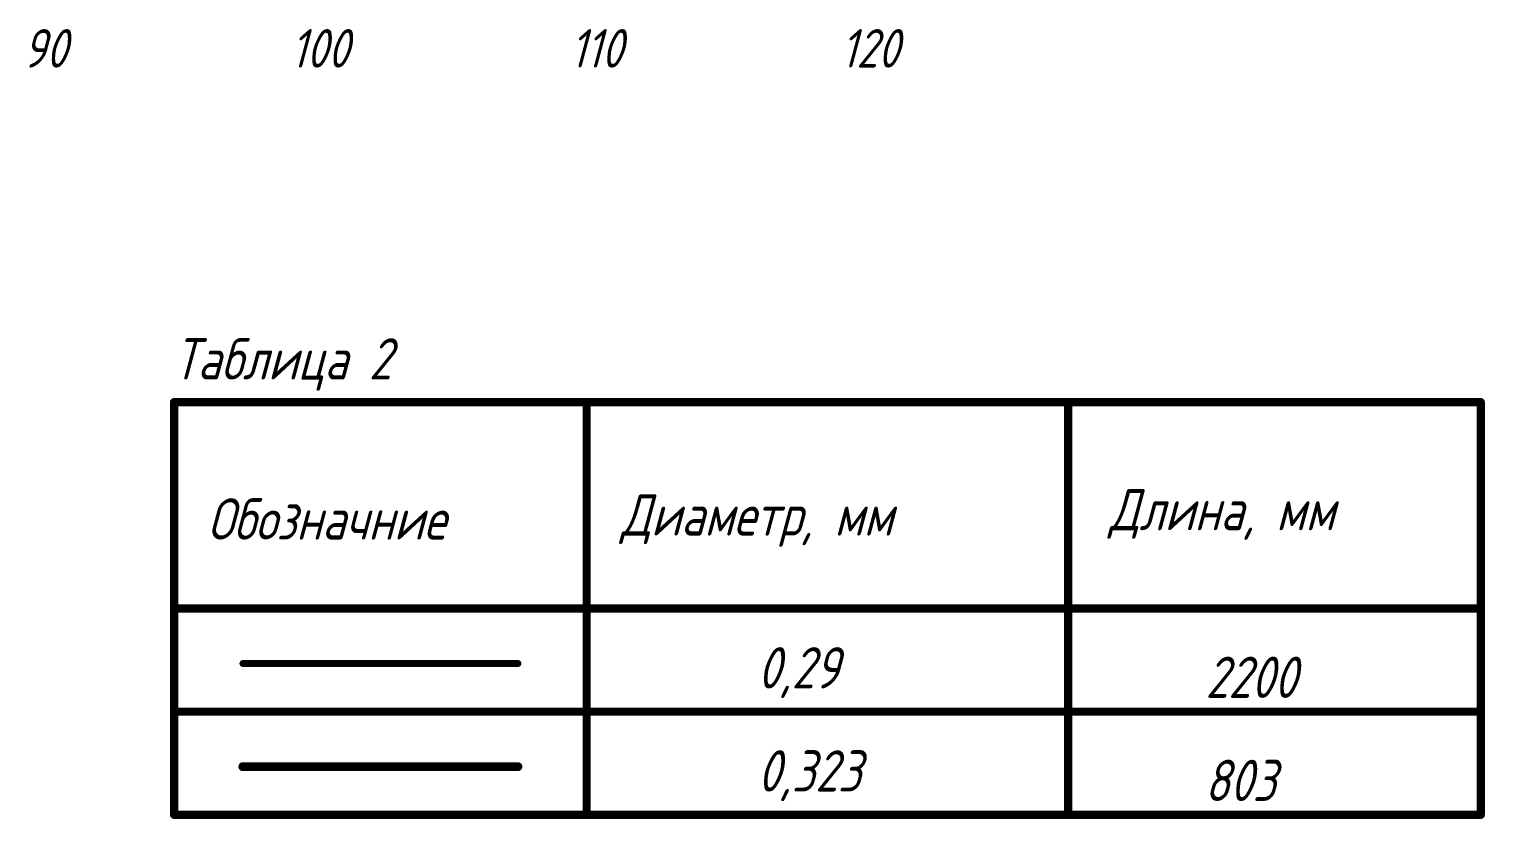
# Model space of a CAD drawing. Header units: millimetres. Extents: x 95 to 923, y 69 to 658.
# Drawn here: x 368.7 to 474.6, y 187.9 to 245.3 of the extents above; entities that cross this region are included whole.
import ezdxf

# ---------------------------------------------------------------- set-up
doc = ezdxf.new("R2010")
doc.units = ezdxf.units.MM
doc.layers.add('Mechanical7', color=56, linetype='Continuous')
doc.styles.add('GOST type A', font='', dxfattribs={"height": 0.2})
doc.styles.get('GOST type A').set_extended_font_data('GOST type A', italic=True)

msp = doc.modelspace()

# ---------------------------------------------------------------- linework, layer by layer
at = {"layer": 'Mechanical7', "color": 7}
for points, const_width in [([(379.26, 188.22), (379.26, 218.22)], 0.6), ([(379.26, 218.22), (474.26, 218.22)], 0.6), ([(409.26, 188.22), (409.26, 218.22)], 0.6), ([(444.26, 188.22), (444.26, 218.22)], 0.6), ([(474.26, 188.22), (474.26, 218.22)], 0.6), ([(379.26, 203.22), (474.26, 203.22)], 0.6), ([(384.26, 199.22), (404.26, 199.22)], 0.5), ([(379.26, 195.72), (474.26, 195.72)], 0.6), ([(384.26, 191.72), (404.26, 191.72)], 0.646), ([(379.26, 188.22), (474.26, 188.22)], 0.6)]:
    msp.add_lwpolyline(points, dxfattribs=dict(at, const_width=const_width))
for points, const_width in [([(379.11, 218.22, 1), (379.41, 218.22, 1)], 0.3), ([(379.11, 218.22, 1), (379.41, 218.22, 1)], 0.3), ([(409.11, 218.22, 1), (409.41, 218.22, 1)], 0.3), ([(444.11, 218.22, 1), (444.41, 218.22, 1)], 0.3), ([(474.11, 218.22, 1), (474.41, 218.22, 1)], 0.3), ([(474.11, 218.22, 1), (474.41, 218.22, 1)], 0.3), ([(379.11, 203.22, 1), (379.41, 203.22, 1)], 0.3), ([(474.11, 203.22, 1), (474.41, 203.22, 1)], 0.3), ([(384.14, 199.22, 1), (384.39, 199.22, 1)], 0.25), ([(404.14, 199.22, 1), (404.39, 199.22, 1)], 0.25), ([(379.11, 195.72, 1), (379.41, 195.72, 1)], 0.3), ([(474.11, 195.72, 1), (474.41, 195.72, 1)], 0.3), ([(384.1, 191.72, 1), (384.42, 191.72, 1)], 0.323), ([(404.1, 191.72, 1), (404.42, 191.72, 1)], 0.323), ([(379.11, 188.22, 1), (379.41, 188.22, 1)], 0.3), ([(379.11, 188.22, 1), (379.41, 188.22, 1)], 0.3), ([(409.11, 188.22, 1), (409.41, 188.22, 1)], 0.3), ([(444.11, 188.22, 1), (444.41, 188.22, 1)], 0.3), ([(474.11, 188.22, 1), (474.41, 188.22, 1)], 0.3), ([(474.11, 188.22, 1), (474.41, 188.22, 1)], 0.3)]:
    msp.add_lwpolyline(points, format="xyb", close=True, dxfattribs=dict(at, const_width=const_width))

# ---------------------------------------------------------------- texts
at = {"layer": 'Mechanical7', "color": 7, "style": 'GOST type A'}
for s, height, p in [('90', 2.8, (368.27, 242.55)), ('100', 2.8, (387.74, 242.55)), ('110', 2.8, (408.06, 242.55)), ('120', 2.8, (427.74, 242.55)), ('Таблица 2', 3, (379.24, 219.87)), ('Длина, мм', 3, (447.25, 208.91)), ('Обозначние', 3, (381.68, 208.23)), ('Диаметр, мм', 3, (411.75, 208.52)), ('0,29', 3, (421.68, 197.41)), ('2200', 3, (454.25, 196.72)), ('0,323', 3, (421.68, 189.91)), ('803', 3, (454.18, 189.22))]:
    msp.add_text(s, height=height, dxfattribs=at).set_placement(p)

doc.saveas('drawing.dxf')
